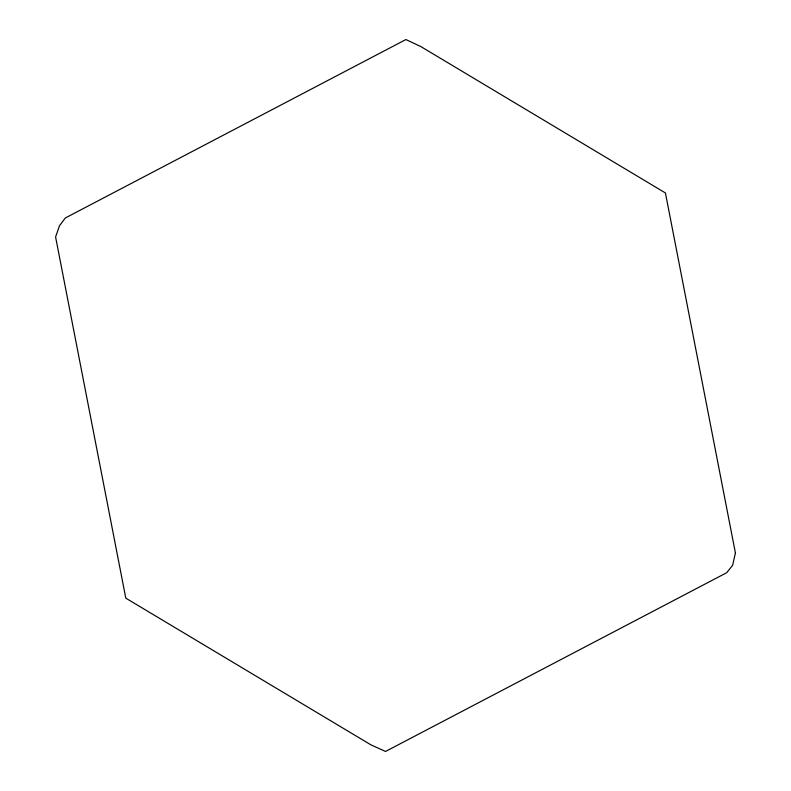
<?xml version="1.0" encoding="UTF-8"?>
<svg xmlns="http://www.w3.org/2000/svg" width="791" height="791" viewBox="0 0 791 791"><rect width="100%" height="100%" fill="white"/><g stroke="black" fill="none" stroke-linecap="round" stroke-linejoin="round"><path stroke-width="1.19" d="M735.412 552.958L732.624 565.338L726.642 572.743L385.553 751.45L371.098 744.954L125.799 598.154L55.588 236.954L59.543 225.692L65.317 217.99L405.902 39.55L420.96 46.649L665.429 192.964L735.412 552.958"/></g></svg>
